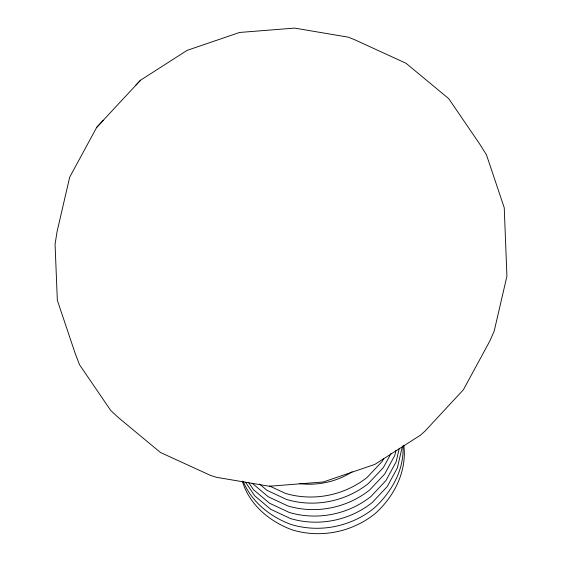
<?xml version="1.0" encoding="UTF-8"?>
<svg xmlns="http://www.w3.org/2000/svg" width="562" height="562" viewBox="0 0 562 562"><rect width="100%" height="100%" fill="white"/><g stroke="black" fill="none" stroke-linecap="round" stroke-linejoin="round"><path stroke-width="0.84" d="M395.999 450.288L394.819 455.389L384.661 474.068L369.599 490.05C346.775 508.097 315.914 514.251 287.976 505.983L268.264 496.78L252.176 483.222M399.273 448.251L396.126 461.859L385.968 480.531L370.906 496.52C348.082 514.567 317.214 520.714 289.275 512.446L269.563 503.243L253.476 489.692L248.629 482.512M402.076 447.556L397.355 467.97L387.197 486.643L372.135 502.632C349.311 520.679 318.45 526.826 290.512 518.557L270.8 509.355L254.712 495.803L245.489 482.168M140.549 80.197L96.734 127.328L69.695 177.171L57.106 231.446L55.069 244.224L57.338 300.298L75.09 353.154L79.495 364.689L110.735 410.485L118.631 417.805L160.451 452.48L210.666 475.487L216.581 477.335L269.324 486.242L323.319 481.971L374.854 464.381L420.573 435.093L425.012 431.103L463.404 389.747L489.874 340.93L494.195 331.074L506.931 276.174L504.24 207.75L486.488 154.887L479.639 143.949L448.75 98.68L406.045 63.281L354.777 39.776L348.321 37.169L294.6 28.1L239.616 32.456L187.118 50.369L140.549 80.197L135.927 85.101M383.748 458.501L382.125 461.486L367.063 477.475C344.239 495.522 313.378 501.676 285.44 493.401L269.584 486.018M391.075 453.408L383.354 467.598L368.3 483.587C345.468 501.634 314.608 507.781 286.669 499.513L266.957 490.31L259.588 484.1M96.734 127.328L103.338 120.282M352.156 471.778C336.926 481.739 317.593 485.856 299.609 483.622M243.198 481.416C251.741 502.189 270.561 516.998 291.334 524.571L291.741 524.669C319.68 532.938 350.54 526.791 373.365 508.743L373.681 508.498C391.222 492.755 404.408 470.022 402.982 445.891M242.377 481.1C249.17 504.725 269.922 521.775 292.423 529.966L292.83 530.064C320.769 538.333 351.629 532.186 374.454 514.139L374.77 513.893C394.081 496.913 407.127 471.356 403.818 445.244"/></g></svg>
